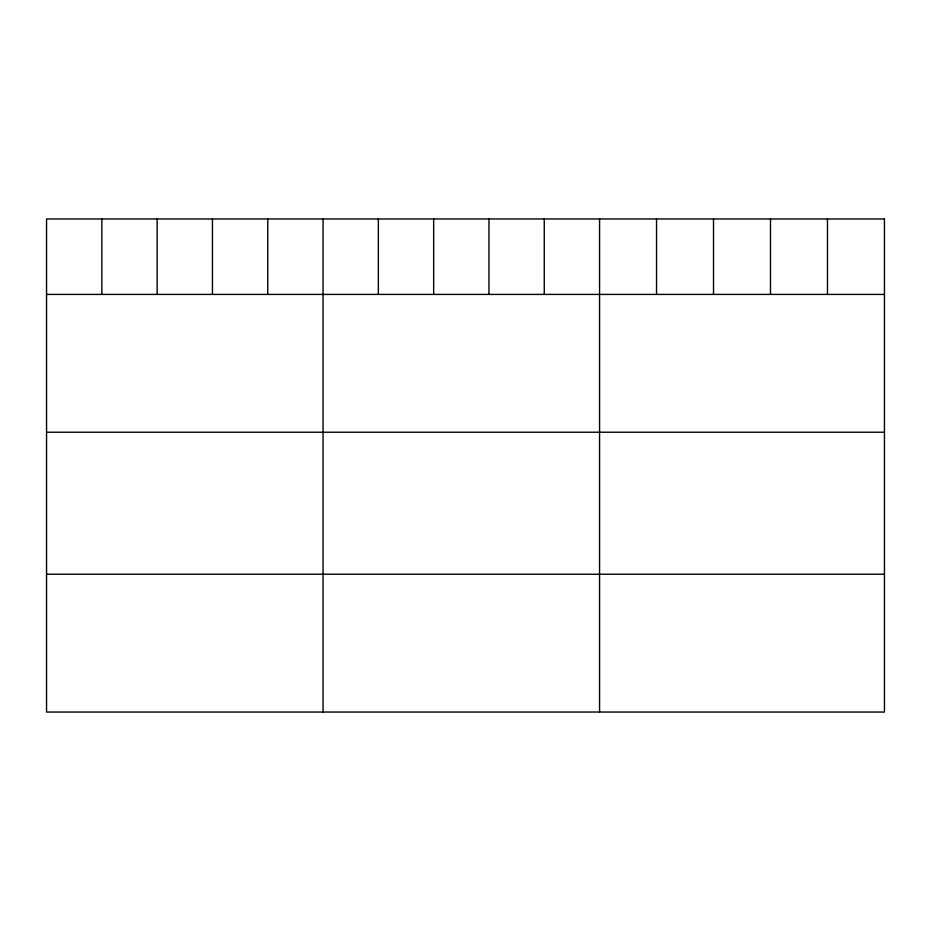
<?xml version="1.0" encoding="UTF-8"?>
<svg xmlns="http://www.w3.org/2000/svg" width="931" height="931" viewBox="0 0 931 931"><rect width="100%" height="100%" fill="white"/><g stroke="black" fill="none" stroke-linecap="round" stroke-linejoin="round"><path stroke-width="1.4" d="M46.55 294.417L884.45 294.417M46.55 432.228L884.45 432.228M46.55 574.229L884.45 574.229M827.473 218.96L827.473 294.417M770.496 218.96L770.496 294.417M713.518 218.96L713.518 294.417M656.541 218.96L656.541 294.417M599.564 218.96L599.564 712.04M544.263 218.96L544.263 294.417M488.961 218.96L488.961 294.417M433.66 218.96L433.66 294.417M378.358 218.96L378.358 294.417M323.057 218.96L323.057 712.04M267.756 218.96L267.756 294.417M212.454 218.96L212.454 294.417M157.153 218.96L157.153 294.417M101.851 218.96L101.851 294.417M884.45 218.96L46.55 218.96L46.55 712.04L884.45 712.04L884.45 218.96"/></g></svg>
